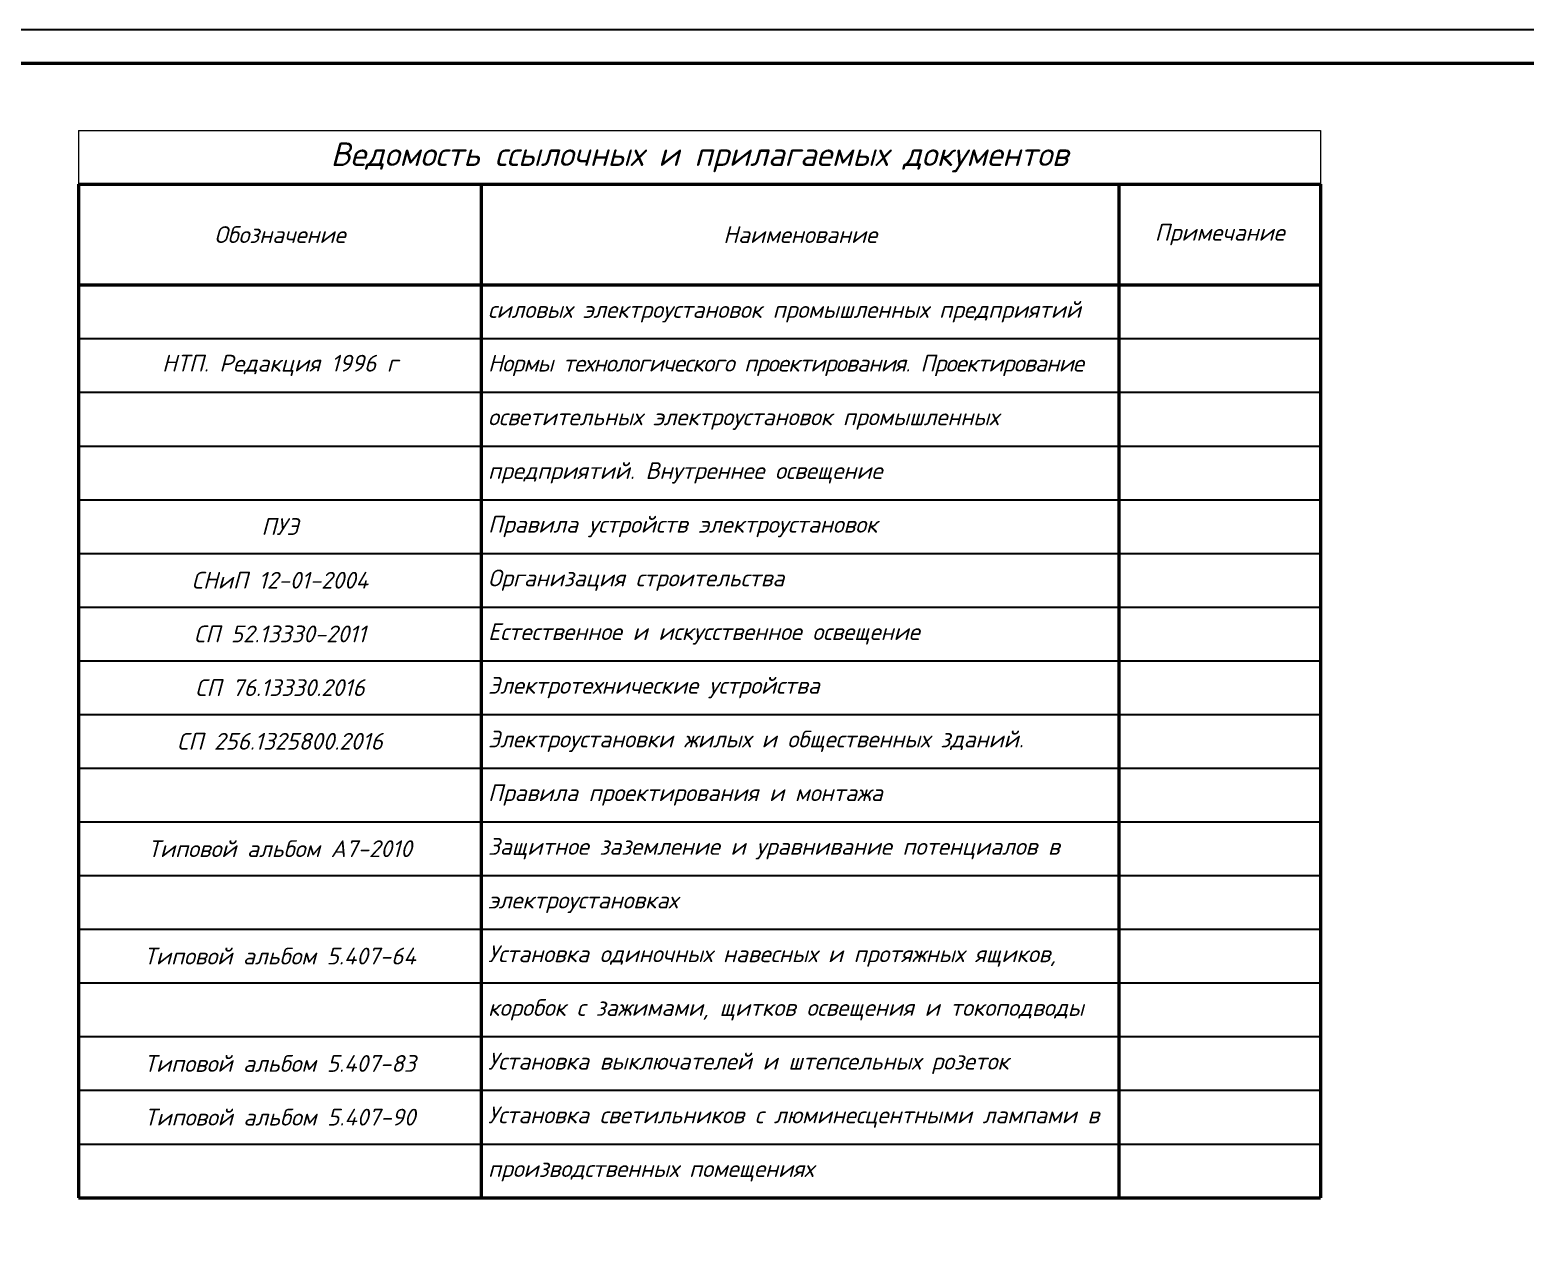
# Model space of a CAD drawing. Header units: millimetres. Extents: x 0 to 891, y -360 to 420.
# Drawn here: x 222.8 to 445.5, y 240.3 to 420 of the extents above; entities that cross this region are included whole.
import ezdxf

# ---------------------------------------------------------------- set-up
doc = ezdxf.new("R2010")
doc.units = ezdxf.units.MM
doc.layers.add('Рамка', color=7, linetype='Continuous')
doc.layers.add('ЭС', color=7, linetype='Continuous')
doc.styles.add('2.5', font='isocpeui.ttf', dxfattribs={"height": 2.5})
doc.styles.add('3.5', font='isocpeui.ttf', dxfattribs={"height": 3.5})

# ---------------------------------------------------------------- blocks, each defined once
blk = doc.blocks.new('*T3')
at = {"layer": 'Defpoints', "color": 8, "linetype": 'ByBlock', "lineweight": 0, "transparency": 16777216}
for p, q in [((210, 265), (395, 265)), ((210, 265), (210, 257)), ((395, 265), (395, 257)), ((0, 0), (185, 0)), ((0, 0), (0, -8)), ((185, 0), (185, -8))]:
    blk.add_line(p, q, dxfattribs=at)
at = {"layer": 'ЭС', "color": 0, "linetype": 'ByBlock', "lineweight": 50, "transparency": 16777216}
for p, q in [((210, 257), (395, 257)), ((210, 257), (210, 106)), ((270, 257), (270, 106)), ((365, 257), (365, 106)), ((395, 257), (395, 106)), ((210, 106), (395, 106)), ((0, -8), (185, -8)), ((0, -8), (0, -127)), ((60, -8), (60, -127)), ((155, -8), (155, -127)), ((185, -8), (185, -127)), ((0, -23), (185, -23))]:
    blk.add_line(p, q, dxfattribs=at)
at = {"layer": 'ЭС', "color": 0, "linetype": 'ByBlock', "lineweight": 30, "transparency": 16777216}
for p, q in [((210, 242), (395, 242)), ((210, 234), (395, 234)), ((210, 226), (395, 226)), ((210, 218), (395, 218)), ((210, 210), (395, 210)), ((210, 202), (395, 202)), ((210, 194), (395, 194)), ((210, 186), (395, 186)), ((210, 178), (395, 178)), ((210, 170), (395, 170)), ((210, 162), (395, 162)), ((210, 154), (395, 154)), ((210, 146), (395, 146)), ((210, 138), (395, 138)), ((210, 130), (395, 130)), ((210, 122), (395, 122)), ((210, 114), (395, 114)), ((0, -31), (185, -31)), ((0, -39), (185, -39)), ((0, -47), (185, -47)), ((0, -55), (185, -55)), ((0, -63), (185, -63)), ((0, -71), (185, -71)), ((0, -79), (185, -79)), ((0, -87), (185, -87)), ((0, -95), (185, -95)), ((0, -103), (185, -103)), ((0, -111), (185, -111)), ((0, -119), (185, -119)), ((0, -127), (185, -127))]:
    blk.add_line(p, q, dxfattribs=at)
at = {"layer": 'ЭС', "color": 0, "transparency": 16777216}
for s, insert, char_height, width, attachment_point, style in [('{\\fISOCPEUR|b1|i1|c204|p34;Ведомость ссылочных и прилагаемых документов}', (302.5, 261), 3.5, 183, 5, '3.5'), ('Обозначение', (240, 249.5), 2.5, 58, 5, '2.5'), ('Наименование', (317.5, 249.5), 2.5, 93, 5, '2.5'), ('Примечание', (380, 249.5), 2.5, 28, 5, '2.5'), ('{\\C256;силовых электроустановок промышленных предприятий}', (271, 238), 2.5, 93, 4, '2.5'), ('НТП. Редакция 1996 г', (240, 230), 2.5, 58, 5, '2.5'), ('{\\T0.95;\\C256;Нормы технологического проектирования. Проектирование}', (271, 230), 2.5, 93, 4, '2.5'), ('осветительных электроустановок промышленных', (271, 222), 2.5, 93, 4, '2.5'), ('предприятий. Внутреннее освещение', (271, 214), 2.5, 93, 4, '2.5'), ('ПУЭ', (240, 206), 2.5, 58, 5, '2.5'), ('Правила устройств электроустановок', (271, 206), 2.5, 93, 4, '2.5'), ('СНиП 12-01-2004', (240, 198), 2.5, 58, 5, '2.5'), ('Организация строительства', (271, 198), 2.5, 93, 4, '2.5'), ('Естественное и искусственное освещение', (271, 190), 2.5, 93, 4, '2.5'), ('СП 52.13330-2011', (240, 190), 2.5, 58, 5, '2.5'), ('\\A1;{\\C256;СП 76.13330.2016}', (240, 182), 2.5, 58, 5, '2.5'), ('Электротехнические устройства', (271, 182), 2.5, 93, 4, '2.5'), ('СП 256.1325800.2016', (240, 174), 2.5, 58, 5, '2.5'), ('Электроустановки жилых и общественных зданий.', (271, 174), 2.5, 93, 4, '2.5'), ('Правила проектирования и монтажа', (271, 166), 2.5, 93, 4, '2.5'), ('Типовой альбом А7-2010', (240, 158), 2.5, 58, 5, '2.5'), ('Защитное заземление и уравнивание потенциалов в', (271, 158), 2.5, 93, 4, '2.5'), ('электроустановках', (271, 150), 2.5, 93, 4, '2.5'), ('Типовой альбом 5.407-64', (240, 142), 2.5, 58, 5, '2.5'), ('Установка одиночных навесных и протяжных ящиков,', (271, 142), 2.5, 93, 4, '2.5'), ('коробок с зажимами, щитков освещения и токоподводы', (271, 134), 2.5, 93, 4, '2.5'), ('Типовой альбом 5.407-83', (240, 126), 2.5, 58, 5, '2.5'), ('Установка выключателей и штепсельных розеток', (271, 126), 2.5, 93, 4, '2.5'), ('Типовой альбом 5.407-90', (240, 118), 2.5, 58, 5, '2.5'), ('Установка светильников с люминесцентными лампами в', (271, 118), 2.5, 93, 4, '2.5'), ('производственных помещениях', (271, 110), 2.5, 93, 4, '2.5'), ('{\\fISOCPEUR|b1|i1|c204|p34;Ведомость ссылочных и прилагаемых документов}', (92.5, -4), 3.5, 183, 5, '3.5'), ('Обозначение', (30, -15.5), 2.5, 58, 5, '2.5'), ('Наименование', (107.5, -15.5), 2.5, 93, 5, '2.5'), ('Примечание', (170, -15.5), 2.5, 28, 5, '2.5'), ('{\\fISOCPEUR|b1|i1|c204|p34;\\LПрилагаемые документы}', (107.5, -27), 2.5, 93, 5, '2.5'), ('Спецификация оборудования, изделий и материалов', (61, -35), 2.5, 93, 4, '2.5'), ('Изм.1 (Зам.)', (170, -35), 2.5, 28, 5, '2.5'), ('СПКБ-178РД-5.2-ЭО.СО', (30, -35), 2.5, 58, 5, '2.5'), ('{\\fISOCPEUR|b1|i1|c204|p34;\\LСсылочные документы}', (107.5, -43), 2.5, 93, 5, '2.5'), ('ГОСТ 21.210-2014', (30, -51), 2.5, 58, 5, '2.5'), ('{\\T0.95;СПДС. Условные графические изображения}', (61, -51), 2.5, 93, 4, '2.5'), ('{\\T0.95;электрооборудования} и проводок на планах', (61, -59), 2.5, 93, 4, '2.5'), ('ГОСТ 21.608-2014', (30, -67), 2.5, 58, 5, '2.5'), ('СПДС. Правила выполнения рабочей документации', (61, -67), 2.5, 93, 4, '2.5'), ('внутреннего электрического освещения', (61, -75), 2.5, 93, 4, '2.5'), ('ГОСТ Р 50571.5.54-2014', (30, -83), 2.5, 58, 5, '2.5'), ('{\\W0.9;\\T0.95;Электроустановки низковольтные. Часть 5-54. Выбор и монтаж}', (61, -83), 2.5, 93, 4, '2.5'), ('{\\T0.9;электрооборудования. Заземляющие устройства, защитные}', (61, -91), 2.5, 93, 4, '2.5'), ('{\\W0.9;проводники и защитный проводники уравнивания потенциалов}', (61, -99), 2.5, 93, 4, '2.5'), ('И 1.13-07', (30, -107), 2.5, 58, 5, '2.5'), ('Инструкция по оформлению приёмно-сдаточной', (61, -107), 2.5, 93, 4, '2.5'), ('документации по электромонтажным работам', (61, -115), 2.5, 93, 4, '2.5'), ('{\\C256;НТП-99}', (30, -123), 2.5, 58, 5, '2.5'), ('{\\T0.95;\\C256;Нормы технологического проектирования. Проектирование}', (61, -123), 2.5, 93, 4, '2.5')]:
    blk.add_mtext(s, dxfattribs=dict(at, insert=insert, char_height=char_height, width=width, attachment_point=attachment_point, style=style))
blk = doc.blocks.new('*T49')
at = {"layer": 'Defpoints', "color": 8, "linetype": 'ByBlock', "lineweight": 0, "transparency": 16777216}
for p, q in [((0, 0), (185, 0)), ((0, 0), (0, -8)), ((185, 0), (185, -8))]:
    blk.add_line(p, q, dxfattribs=at)
at = {"layer": 'ЭС', "color": 0, "linetype": 'ByBlock', "lineweight": 50, "transparency": 16777216}
for p, q in [((0, -8), (185, -8)), ((0, -8), (0, -159)), ((60, -8), (60, -159)), ((155, -8), (155, -159)), ((185, -8), (185, -159)), ((0, -23), (185, -23)), ((0, -159), (185, -159))]:
    blk.add_line(p, q, dxfattribs=at)
at = {"layer": 'ЭС', "color": 0, "linetype": 'ByBlock', "lineweight": 30, "transparency": 16777216}
for p, q in [((0, -31), (185, -31)), ((0, -39), (185, -39)), ((0, -47), (185, -47)), ((0, -55), (185, -55)), ((0, -63), (185, -63)), ((0, -71), (185, -71)), ((0, -79), (185, -79)), ((0, -87), (185, -87)), ((0, -95), (185, -95)), ((0, -103), (185, -103)), ((0, -111), (185, -111)), ((0, -119), (185, -119)), ((0, -127), (185, -127)), ((0, -135), (185, -135)), ((0, -143), (185, -143)), ((0, -151), (185, -151))]:
    blk.add_line(p, q, dxfattribs=at)
at = {"layer": 'ЭС', "color": 0, "transparency": 16777216}
for s, insert, char_height, width, attachment_point, style in [('{\\fISOCPEUR|b1|i1|c204|p34;Ведомость ссылочных и прилагаемых документов}', (92.5, -4), 3.5, 183, 5, '3.5'), ('Обозначение', (30, -15.5), 2.5, 58, 5, '2.5'), ('Наименование', (107.5, -15.5), 2.5, 93, 5, '2.5'), ('Примечание', (170, -15.5), 2.5, 28, 5, '2.5'), ('{\\C256;силовых электроустановок промышленных предприятий}', (61, -27), 2.5, 93, 4, '2.5'), ('НТП. Редакция 1996 г', (30, -35), 2.5, 58, 5, '2.5'), ('{\\T0.95;\\C256;Нормы технологического проектирования. Проектирование}', (61, -35), 2.5, 93, 4, '2.5'), ('осветительных электроустановок промышленных', (61, -43), 2.5, 93, 4, '2.5'), ('предприятий. Внутреннее освещение', (61, -51), 2.5, 93, 4, '2.5'), ('ПУЭ', (30, -59), 2.5, 58, 5, '2.5'), ('Правила устройств электроустановок', (61, -59), 2.5, 93, 4, '2.5'), ('СНиП 12-01-2004', (30, -67), 2.5, 58, 5, '2.5'), ('Организация строительства', (61, -67), 2.5, 93, 4, '2.5'), ('Естественное и искусственное освещение', (61, -75), 2.5, 93, 4, '2.5'), ('СП 52.13330-2011', (30, -75), 2.5, 58, 5, '2.5'), ('\\A1;{\\C256;СП 76.13330.2016}', (30, -83), 2.5, 58, 5, '2.5'), ('Электротехнические устройства', (61, -83), 2.5, 93, 4, '2.5'), ('СП 256.1325800.2016', (30, -91), 2.5, 58, 5, '2.5'), ('Электроустановки жилых и общественных зданий.', (61, -91), 2.5, 93, 4, '2.5'), ('Правила проектирования и монтажа', (61, -99), 2.5, 93, 4, '2.5'), ('Типовой альбом А7-2010', (30, -107), 2.5, 58, 5, '2.5'), ('Защитное заземление и уравнивание потенциалов в', (61, -107), 2.5, 93, 4, '2.5'), ('электроустановках', (61, -115), 2.5, 93, 4, '2.5'), ('Типовой альбом 5.407-64', (30, -123), 2.5, 58, 5, '2.5'), ('Установка одиночных навесных и протяжных ящиков,', (61, -123), 2.5, 93, 4, '2.5'), ('коробок с зажимами, щитков освещения и токоподводы', (61, -131), 2.5, 93, 4, '2.5'), ('Типовой альбом 5.407-83', (30, -139), 2.5, 58, 5, '2.5'), ('Установка выключателей и штепсельных розеток', (61, -139), 2.5, 93, 4, '2.5'), ('Типовой альбом 5.407-90', (30, -147), 2.5, 58, 5, '2.5'), ('Установка светильников с люминесцентными лампами в', (61, -147), 2.5, 93, 4, '2.5'), ('производственных помещениях', (61, -155), 2.5, 93, 4, '2.5')]:
    blk.add_mtext(s, dxfattribs=dict(at, insert=insert, char_height=char_height, width=width, attachment_point=attachment_point, style=style))

msp = doc.modelspace()

# ---------------------------------------------------------------- linework, layer by layer
at = {"layer": 'Рамка', "lineweight": 30}
msp.add_lwpolyline([(891, 420), (0, 420), (0, 0), (891, 0)], close=True, dxfattribs=at)
at = {"layer": 'Рамка', "lineweight": 50}
msp.add_lwpolyline([(886, 415), (20, 415), (20, 5), (886, 5)], close=True, dxfattribs=at)

# ---------------------------------------------------------------- block references
for name, p in [('*T3', (20, 140)), ('*T49', (230, 405))]:
    msp.add_blockref(name, p)

doc.saveas('drawing.dxf')
